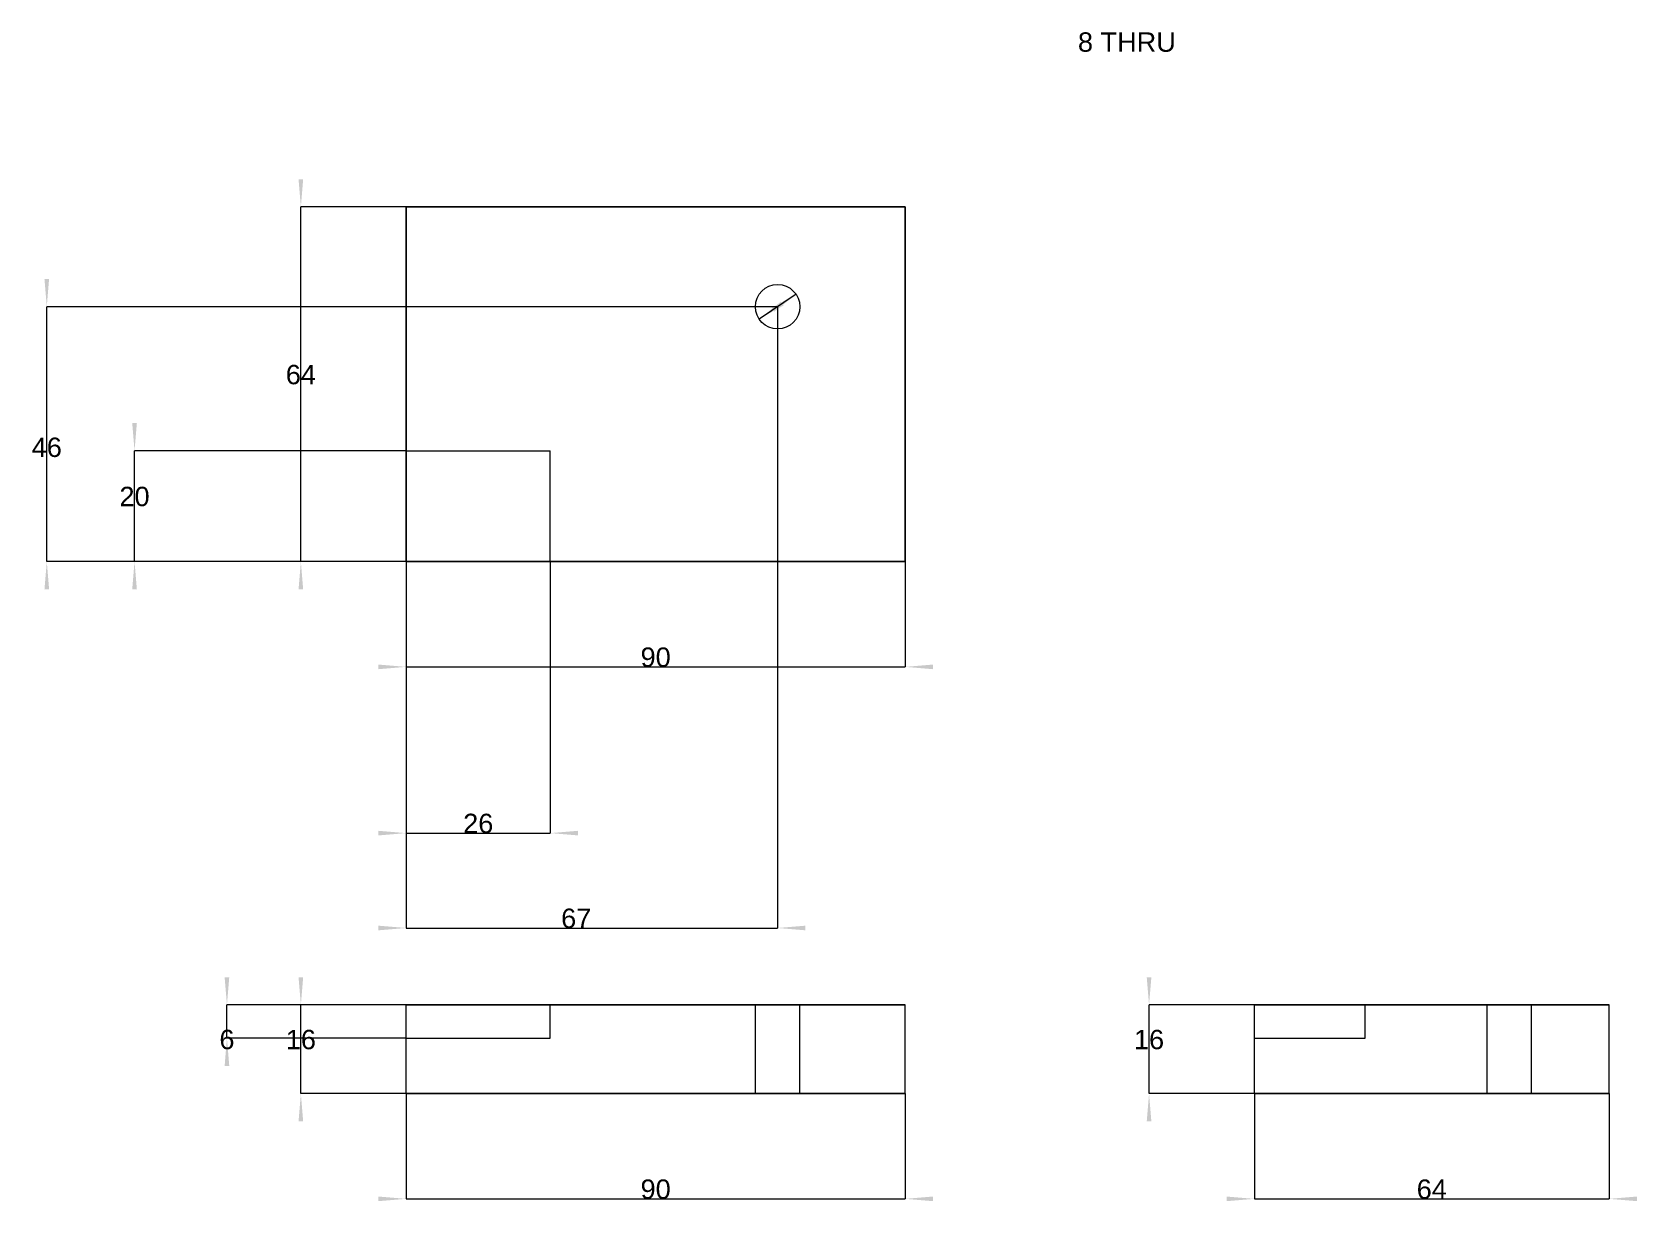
# Model space of a CAD drawing. Header units: millimetres. Extents: x 68 to 357, y 57 to 269.
import ezdxf
from ezdxf.enums import TextEntityAlignment as Align

# ---------------------------------------------------------------- set-up
doc = ezdxf.new("R2010")
doc.units = ezdxf.units.MM
doc.layers.get('0').update_dxf_attribs({"linetype": 'CONTINUOUS'})
for name, color, linetype in [('D', 7, 'CONTINUOUS'), ('D001', 7, 'CONTINUOUS'), ('D002', 7, 'CONTINUOUS'), ('D003', 7, 'CONTINUOUS'), ('D004', 7, 'CONTINUOUS'), ('D005', 7, 'CONTINUOUS'), ('D006', 7, 'CONTINUOUS'), ('D007', 7, 'CONTINUOUS'), ('D008', 7, 'CONTINUOUS'), ('D009', 7, 'CONTINUOUS'), ('D010', 7, 'CONTINUOUS'), ('D011', 7, 'CONTINUOUS'), ('Front', 7, 'CONTINUOUS'), ('Right', 7, 'CONTINUOUS'), ('Top', 7, 'CONTINUOUS')]:
    doc.layers.add(name, color=color, linetype=linetype)
doc.styles.get("Standard").update_dxf_attribs({"font": 'arial.ttf'})
doc.dimstyles.get("Standard").update_dxf_attribs({"dimscale": 0, "dimtxt": 2.5, "dimasz": 2.5, "dimexe": 1.25, "dimexo": 0.625, "dimtad": 1, "dimtxsty": 'STANDARD', "dimcen": 2.5, "dimazin": 3, "dimtfac": 1, "dimtmove": 0, "dimatfit": 3})

# ---------------------------------------------------------------- blocks, each defined once
blk = doc.blocks.new('*D')
at = {"color": 0}
for points in [[(130, 57.5833), (130, 58.4167), (135, 58)], [(230, 57.5833), (230, 58.4167), (225, 58)]]:
    blk.add_solid(points, dxfattribs=at)
at = {"layer": 'D'}
for p, q in [((135, 77), (135, 58)), ((225, 77), (225, 58)), ((135, 58), (225, 58))]:
    blk.add_line(p, q, dxfattribs=at)
blk.add_text('90', height=3.5, dxfattribs=at).set_placement((180, 58), align=Align.CENTER)
blk = doc.blocks.new('*D001')
at = {"color": 0}
for points in [[(115.583, 98), (116.417, 98), (116, 93)], [(115.583, 72), (116.417, 72), (116, 77)]]:
    blk.add_solid(points, dxfattribs=at)
at = {"layer": 'D001'}
for p, q in [((225, 93), (116, 93)), ((116, 77), (116, 93)), ((225, 77), (116, 77))]:
    blk.add_line(p, q, dxfattribs=at)
blk.add_text('16', height=3.5, dxfattribs=at).set_placement((116, 85), align=Align.CENTER)
blk = doc.blocks.new('*D002')
at = {"color": 0}
for points in [[(130, 153.583), (130, 154.417), (135, 154)], [(230, 153.583), (230, 154.417), (225, 154)]]:
    blk.add_solid(points, dxfattribs=at)
at = {"layer": 'D002'}
for p, q in [((135, 237), (135, 154)), ((225, 237), (225, 154)), ((135, 154), (225, 154))]:
    blk.add_line(p, q, dxfattribs=at)
blk.add_text('90', height=3.5, dxfattribs=at).set_placement((180, 154), align=Align.CENTER)
blk = doc.blocks.new('*D003')
at = {"color": 0}
for points in [[(115.583, 242), (116.417, 242), (116, 237)], [(115.583, 168), (116.417, 168), (116, 173)]]:
    blk.add_solid(points, dxfattribs=at)
at = {"layer": 'D003'}
for p, q in [((225, 237), (116, 237)), ((116, 173), (116, 237)), ((225, 173), (116, 173))]:
    blk.add_line(p, q, dxfattribs=at)
blk.add_text('64', height=3.5, dxfattribs=at).set_placement((116, 205), align=Align.CENTER)
blk = doc.blocks.new('*D004')
at = {"color": 0}
for points in [[(283, 57.5833), (283, 58.4167), (288, 58)], [(357, 57.5833), (357, 58.4167), (352, 58)]]:
    blk.add_solid(points, dxfattribs=at)
at = {"layer": 'D004'}
for p, q in [((288, 77), (288, 58)), ((352, 77), (352, 58)), ((288, 58), (352, 58))]:
    blk.add_line(p, q, dxfattribs=at)
blk.add_text('64', height=3.5, dxfattribs=at).set_placement((320, 58), align=Align.CENTER)
blk = doc.blocks.new('*D005')
at = {"color": 0}
for points in [[(268.583, 98), (269.417, 98), (269, 93)], [(268.583, 72), (269.417, 72), (269, 77)]]:
    blk.add_solid(points, dxfattribs=at)
at = {"layer": 'D005'}
for p, q in [((352, 93), (269, 93)), ((269, 77), (269, 93)), ((352, 77), (269, 77))]:
    blk.add_line(p, q, dxfattribs=at)
blk.add_text('16', height=3.5, dxfattribs=at).set_placement((269, 85), align=Align.CENTER)
blk = doc.blocks.new('*D006')
at = {"color": 0}
for points in [[(130, 123.583), (130, 124.417), (135, 124)], [(166, 123.583), (166, 124.417), (161, 124)]]:
    blk.add_solid(points, dxfattribs=at)
at = {"layer": 'D006'}
for p, q in [((135, 173), (135, 124)), ((161, 173), (161, 124)), ((135, 124), (161, 124))]:
    blk.add_line(p, q, dxfattribs=at)
blk.add_text('26', height=3.5, dxfattribs=at).set_placement((148, 124), align=Align.CENTER)
blk = doc.blocks.new('*D007')
at = {"color": 0}
for points in [[(85.5833, 198), (86.4167, 198), (86, 193)], [(85.5833, 168), (86.4167, 168), (86, 173)]]:
    blk.add_solid(points, dxfattribs=at)
at = {"layer": 'D007'}
for p, q in [((135, 193), (86, 193)), ((86, 173), (86, 193)), ((135, 173), (86, 173))]:
    blk.add_line(p, q, dxfattribs=at)
blk.add_text('20', height=3.5, dxfattribs=at).set_placement((86, 183), align=Align.CENTER)
blk = doc.blocks.new('*D008')
at = {"color": 0}
for points in [[(102.251, 98), (103.084, 98), (102.667, 93)], [(102.251, 82), (103.084, 82), (102.667, 87)]]:
    blk.add_solid(points, dxfattribs=at)
at = {"layer": 'D008'}
for p, q in [((225, 93), (102.667, 93)), ((102.667, 87), (102.667, 93)), ((135, 87), (102.667, 87))]:
    blk.add_line(p, q, dxfattribs=at)
blk.add_text('6', height=3.5, dxfattribs=at).set_placement((102.667, 85.0111), align=Align.CENTER)
blk = doc.blocks.new('*D009')
at = {"color": 0}
for points in [[(130, 106.461), (130, 107.295), (135, 106.878)], [(207, 106.461), (207, 107.295), (202, 106.878)]]:
    blk.add_solid(points, dxfattribs=at)
at = {"layer": 'D009'}
for p, q in [((202, 219), (202, 106.878)), ((135, 173), (135, 106.878)), ((135, 106.878), (202, 106.878))]:
    blk.add_line(p, q, dxfattribs=at)
blk.add_text('67', height=3.5, dxfattribs=at).set_placement((165.67, 106.878), align=Align.CENTER)
blk = doc.blocks.new('*D010')
at = {"color": 0}
for points in [[(69.7533, 224), (70.5866, 224), (70.17, 219)], [(69.7533, 168), (70.5866, 168), (70.17, 173)]]:
    blk.add_solid(points, dxfattribs=at)
at = {"layer": 'D010'}
for p, q in [((202, 219), (70.17, 219)), ((70.17, 173), (70.17, 219)), ((135, 173), (70.17, 173))]:
    blk.add_line(p, q, dxfattribs=at)
blk.add_text('46', height=3.5, dxfattribs=at).set_placement((70.17, 191.878), align=Align.CENTER)
blk = doc.blocks.new('*D011')
at = {"color": 0}
for points in [[(201.403, 218.096), (200.938, 218.788), (205.319, 221.232)], [(203.062, 219.212), (202.597, 219.904), (198.681, 216.768)]]:
    blk.add_solid(points, dxfattribs=at)
at = {"layer": 'D011'}
blk.add_line((205.319, 221.232), (198.681, 216.768), dxfattribs=at)
blk.add_text('8 THRU', height=3.5, dxfattribs=at).set_placement((265, 265), align=Align.CENTER)

msp = doc.modelspace()

# ---------------------------------------------------------------- linework, layer by layer
at = {"layer": 'Front'}
for p, q in [((135, 87), (135, 93)), ((135, 93), (161, 93)), ((135, 77), (135, 93)), ((135, 93), (225, 93)), ((161, 93), (225, 93)), ((161, 87), (161, 93)), ((161, 87), (161, 93)), ((198, 77), (198, 93)), ((206, 77), (206, 93)), ((225, 77), (225, 93)), ((225, 77), (225, 93)), ((135, 77), (135, 87)), ((135, 87), (161, 87)), ((135, 87), (161, 87)), ((135, 77), (225, 77)), ((135, 77), (225, 77))]:
    msp.add_line(p, q, dxfattribs=at)
for points in [[(206, 93), (205.9, 93), (205.604, 93), (205.127, 93), (204.494, 93), (203.736, 93), (202.89, 93), (202, 93), (201.11, 93), (200.264, 93), (199.506, 93), (198.873, 93), (198.396, 93), (198.1, 93), (198, 93)], [(198, 93), (198.1, 93), (198.396, 93), (198.873, 93), (199.506, 93), (200.264, 93), (201.11, 93), (202, 93), (202.89, 93), (203.736, 93), (204.494, 93), (205.127, 93), (205.604, 93), (205.9, 93), (206, 93)], [(206, 77), (205.9, 77), (205.604, 77), (205.127, 77), (204.494, 77), (203.736, 77), (202.89, 77), (202, 77), (201.11, 77), (200.264, 77), (199.506, 77), (198.873, 77), (198.396, 77), (198.1, 77), (198, 77)], [(198, 77), (198.1, 77), (198.396, 77), (198.873, 77), (199.506, 77), (200.264, 77), (201.11, 77), (202, 77), (202.89, 77), (203.736, 77), (204.494, 77), (205.127, 77), (205.604, 77), (205.9, 77), (206, 77)]]:
    msp.add_open_spline(points, degree=1, dxfattribs=at)
at = {"layer": 'Right'}
for p, q in [((288, 77), (288, 93)), ((288, 93), (352, 93)), ((288, 87), (288, 93)), ((288, 93), (308, 93)), ((308, 87), (308, 93)), ((308, 93), (352, 93)), ((308, 87), (308, 93)), ((330, 77), (330, 93)), ((338, 77), (338, 93)), ((352, 77), (352, 93)), ((352, 77), (352, 93)), ((288, 77), (288, 87)), ((288, 87), (308, 87)), ((288, 87), (308, 87)), ((288, 77), (352, 77)), ((288, 77), (352, 77))]:
    msp.add_line(p, q, dxfattribs=at)
for points in [[(338, 93), (337.9, 93), (337.604, 93), (337.127, 93), (336.494, 93), (335.736, 93), (334.89, 93), (334, 93), (333.11, 93), (332.264, 93), (331.506, 93), (330.873, 93), (330.396, 93), (330.1, 93), (330, 93)], [(334, 93), (334.448, 93), (334.89, 93), (335.321, 93), (335.736, 93), (336.128, 93), (336.494, 93), (336.828, 93), (337.127, 93), (337.387, 93), (337.604, 93), (337.776, 93), (337.9, 93), (337.975, 93), (338, 93)], [(338, 77), (337.9, 77), (337.604, 77), (337.127, 77), (336.494, 77), (335.736, 77), (334.89, 77), (334, 77), (333.11, 77), (332.264, 77), (331.506, 77), (330.873, 77), (330.396, 77), (330.1, 77), (330, 77)], [(334, 77), (334.448, 77), (334.89, 77), (335.321, 77), (335.736, 77), (336.128, 77), (336.494, 77), (336.828, 77), (337.127, 77), (337.387, 77), (337.604, 77), (337.776, 77), (337.9, 77), (337.975, 77), (338, 77)]]:
    msp.add_open_spline(points, degree=1, dxfattribs=at)
for points in [[(330, 93), (330.013, 93), (330.025, 93), (330.063, 93), (330.1, 93), (330.162, 93), (330.224, 93), (330.31, 93), (330.396, 93), (330.505, 93), (330.613, 93), (330.743, 93), (330.873, 93), (331.022, 93), (331.172, 93), (331.339, 93), (331.506, 93), (331.689, 93), (331.872, 93), (332.068, 93), (332.264, 93), (332.472, 93), (332.679, 93), (332.894, 93), (333.11, 93), (333.551, 93), (334, 93)], [(330, 77), (330.013, 77), (330.025, 77), (330.063, 77), (330.1, 77), (330.162, 77), (330.224, 77), (330.31, 77), (330.396, 77), (330.505, 77), (330.613, 77), (330.743, 77), (330.873, 77), (331.022, 77), (331.172, 77), (331.339, 77), (331.506, 77), (331.689, 77), (331.872, 77), (332.068, 77), (332.264, 77), (332.472, 77), (332.679, 77), (332.894, 77), (333.11, 77), (333.551, 77), (334, 77)]]:
    msp.add_open_spline(points, degree=2, knots=[4.712389, 4.712389, 4.712389, 4.8245887, 4.8245887, 4.9367885, 4.9367885, 5.0489882, 5.0489882, 5.1611879, 5.1611879, 5.2733877, 5.2733877, 5.3855874, 5.3855874, 5.4977871, 5.4977871, 5.6099869, 5.6099869, 5.7221866, 5.7221866, 5.8343864, 5.8343864, 5.9465861, 5.9465861, 6.0587858, 6.0587858, 6.2831853, 6.2831853, 6.2831853], dxfattribs=at)
at = {"layer": 'Top'}
for p, q in [((135, 193), (135, 237)), ((135, 237), (225, 237)), ((135, 173), (135, 237)), ((135, 237), (225, 237)), ((225, 173), (225, 237)), ((225, 173), (225, 237)), ((135, 173), (135, 193)), ((135, 193), (161, 193)), ((135, 193), (161, 193)), ((161, 173), (161, 193)), ((161, 173), (161, 193)), ((135, 173), (161, 173)), ((135, 173), (225, 173)), ((161, 173), (225, 173))]:
    msp.add_line(p, q, dxfattribs=at)
msp.add_circle((202, 219), 4, dxfattribs=at)
msp.add_circle((202, 219), 4, dxfattribs=at)

# ---------------------------------------------------------------- dimensions: what is measured, and where the dimension line sits
at = {"layer": 'D'}
dim = msp.add_linear_dim(base=(180, 58), p1=(135, 77), p2=(225, 77), text='90', dimstyle='STANDARD', dxfattribs=at)
dim.commit()
dim.dimension.update_dxf_attribs({"geometry": '*D', "text_midpoint": (180, 63)})
at = {"layer": 'D001'}
dim = msp.add_linear_dim(base=(116, 85), p1=(225, 77), p2=(225, 93), angle=90, text='16', dimstyle='STANDARD', dxfattribs=at)
dim.commit()
dim.dimension.update_dxf_attribs({"geometry": '*D001', "text_midpoint": (121, 85)})
at = {"layer": 'D002'}
dim = msp.add_linear_dim(base=(180, 154), p1=(135, 237), p2=(225, 237), text='90', dimstyle='STANDARD', dxfattribs=at)
dim.commit()
dim.dimension.update_dxf_attribs({"geometry": '*D002', "text_midpoint": (180, 159)})
at = {"layer": 'D003'}
dim = msp.add_linear_dim(base=(116, 205), p1=(225, 173), p2=(225, 237), angle=90, text='64', dimstyle='STANDARD', dxfattribs=at)
dim.commit()
dim.dimension.update_dxf_attribs({"geometry": '*D003', "text_midpoint": (121, 205)})
at = {"layer": 'D004'}
dim = msp.add_linear_dim(base=(320, 58), p1=(288, 77), p2=(352, 77), text='64', dimstyle='STANDARD', dxfattribs=at)
dim.commit()
dim.dimension.update_dxf_attribs({"geometry": '*D004', "text_midpoint": (320, 63)})
at = {"layer": 'D005'}
dim = msp.add_linear_dim(base=(269, 85), p1=(352, 77), p2=(352, 93), angle=90, text='16', dimstyle='STANDARD', dxfattribs=at)
dim.commit()
dim.dimension.update_dxf_attribs({"geometry": '*D005', "text_midpoint": (274, 85)})
at = {"layer": 'D006'}
dim = msp.add_linear_dim(base=(148, 124), p1=(135, 173), p2=(161, 173), text='26', dimstyle='STANDARD', dxfattribs=at)
dim.commit()
dim.dimension.update_dxf_attribs({"geometry": '*D006', "text_midpoint": (148, 129)})
at = {"layer": 'D007'}
dim = msp.add_linear_dim(base=(86, 183), p1=(135, 173), p2=(135, 193), angle=90, text='20', dimstyle='STANDARD', dxfattribs=at)
dim.commit()
dim.dimension.update_dxf_attribs({"geometry": '*D007', "text_midpoint": (91, 183)})
at = {"layer": 'D008'}
dim = msp.add_linear_dim(base=(102.667, 85.011), p1=(135, 87), p2=(225, 93), angle=90, text='6', dimstyle='STANDARD', dxfattribs=at)
dim.commit()
dim.dimension.update_dxf_attribs({"geometry": '*D008', "text_midpoint": (103, 90)})
at = {"layer": 'D009'}
dim = msp.add_linear_dim(base=(165.67, 106.878), p1=(135, 173), p2=(202, 219), text='67', dimstyle='STANDARD', dxfattribs=at)
dim.commit()
dim.dimension.update_dxf_attribs({"geometry": '*D009', "text_midpoint": (168.5, 111)})
at = {"layer": 'D010'}
dim = msp.add_linear_dim(base=(70.17, 191.878), p1=(135, 173), p2=(202, 219), angle=90, text='46', dimstyle='STANDARD', dxfattribs=at)
dim.commit()
dim.dimension.update_dxf_attribs({"geometry": '*D010', "text_midpoint": (73, 196)})
at = {"layer": 'D011'}
dim = msp.add_diameter_dim_2p(p1=(205.319, 221.232), p2=(198.681, 216.768), text='8 THRU', dimstyle='STANDARD', dxfattribs=at)
dim.commit()
dim.dimension.update_dxf_attribs({"geometry": '*D011', "text_midpoint": (265, 265)})

doc.saveas('drawing.dxf')
